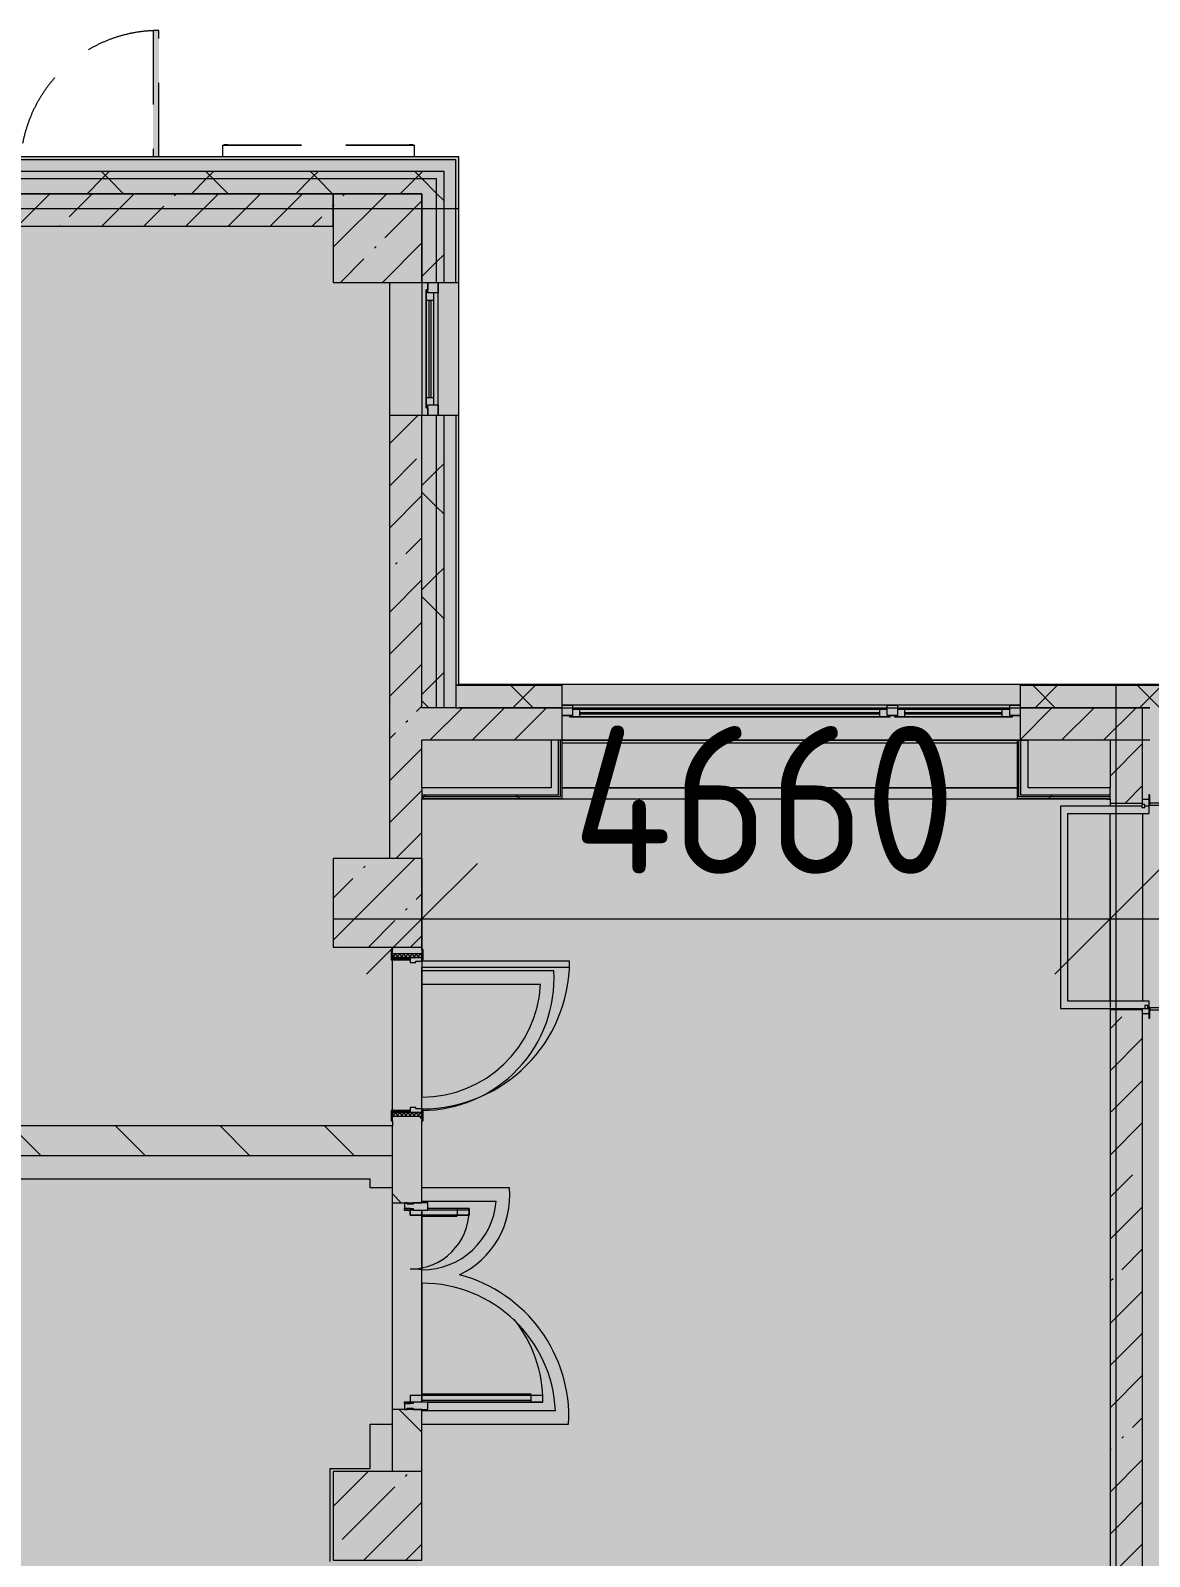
# Model space of a CAD drawing. Header units: millimetres. Extents: x -3917 to 185442, y -8553 to 29000.
# Drawn here: x 89392 to 96968, y 17875 to 28205 of the extents above; entities that cross this region are included whole.
import ezdxf

# ---------------------------------------------------------------- set-up
doc = ezdxf.new("R2010")
doc.units = ezdxf.units.MM
doc.linetypes.add('200_ШТРИХ__ш1_п0_6_', pattern=[800, 500, -300])
for name, color, linetype, lineweight in [('A-ANNO-DIMS', 7, 'Continuous', 9), ('A-ANNO-DIMS-500', 7, 'Continuous', 9), ('A-DETL-MBND-1', 7, '200_ШТРИХ__ш1_п0_6_', 9), ('A-WALL-4', 7, 'Continuous', 5), ('I-WALL-4', 7, 'Continuous', 5), ('S-COLS-4', 7, 'Continuous', 5), ('Оси', 7, 'Continuous', 9)]:
    doc.layers.add(name, color=color, linetype=linetype, lineweight=lineweight)
doc.layers.add('A-DETL-GENF-1', color=7, linetype='Continuous', lineweight=9, true_color=0xc0c0c0, transparency=0.4)
for name, color, linetype, lineweight, true_color in [('A-DETL-GENF-2', 7, 'Continuous', 5, 0xe2e2e2), ('A-DETL-GENF-4', 7, 'Continuous', 5, 0xb7b7b7), ('A-DOOR-1', 7, 'Continuous', 5, 0xaaaaaa), ('A-DOOR-2', 7, 'Continuous', 5, 0xe2e2e2), ('A-DOOR-3', 7, 'Continuous', 5, 0xb7b7b7), ('A-DOOR-FRAM-1', 7, 'Continuous', 5, 0xe2e2e2), ('A-DOOR-FRAM-2', 7, 'Continuous', 5, 0xaaaaaa), ('A-DOOR-FRAM-3', 7, 'Continuous', 5, 0xb7b7b7), ('A-FLOR-1', 7, 'Continuous', 5, 0xb7b7b7), ('A-GLAZ-3', 7, 'Continuous', 5, 0x737373), ('A-GLAZ-CWMG-2', 7, 'Continuous', 5, 0x737373), ('A-WALL-5', 7, 'Continuous', 9, 0x737373), ('A-WALL-6', 7, 'Continuous', 5, 0x737373), ('I-WALL-2', 7, 'Continuous', 5, 0xe7e7e7), ('I-WALL-3', 7, 'Continuous', 9, 0xe7e7e7), ('I-WALL-5', 7, 'Continuous', 5, 0x737373), ('S-COLS-3', 7, 'Continuous', 5, 0x737373)]:
    doc.layers.add(name, color=color, linetype=linetype, lineweight=lineweight, true_color=true_color)
doc.styles.add('ISOCPEUR_2', font='isocpeur.ttf', dxfattribs={"width": 0.9, "height": 1000})
doc.dimstyles.new('ISO-2_0_0_9К_Средний_округл2_2', dxfattribs={"dimscale": 304.8, "dimtxt": 995.981176, "dimasz": 2.46063, "dimexe": 1.968504, "dimexo": 0, "dimgap": 0, "dimtad": 1, "dimdec": 0, "dimrnd": 10, "dimzin": 0, "dimdsep": 46, "dimtxsty": 'ISOCPEUR_2', "dimblk1": 'OBLIQUE', "dimblk2": 'OBLIQUE', "dimsah": 1, "dimcen": 0.09, "dimdle": 1.968504, "dimazin": 0, "dimtfac": 1, "dimtdec": 4, "dimtix": 1, "dimtmove": 0, "dimatfit": 3, "dimfxl": 1, "dimtvp": 1, "dimtolj": 1, "dimtzin": 0, "dimarcsym": 2})
pattern_1 = [(45, (58431.5, 0), (-353.5534, 353.5534), []), (135, (58431.5, 0), (-353.5534, -353.5534), [])]
pattern_2 = [(45, (58431.5, 0), (-285.123, 285.123), []), (45, (58716.64, 0), (-285.123, 285.123), [504.031, -100.806, 16.764, -84.042])]
pattern_3 = [(135, (58431.5, 0), (-353.5534, -353.5534), [])]
pattern_4 = [(45, (58431.5, 0), (-530.33, 530.33), []), (135, (58431.5, 0), (-530.33, -530.33), [])]

# ---------------------------------------------------------------- blocks, each defined once
blk = doc.blocks.new('BSC_Колонна _Прямоугольная - 600х600-V137-2_10_1_птичка')
at = {"layer": 'S-COLS-4'}
h = blk.add_hatch(dxfattribs=at)
h.set_pattern_fill('FP_158', color=256, style=0, pattern_type=2)
h.set_pattern_definition([(45, (-33310, -18150), (-285.123, 285.123), []), (45, (-33024.88, -18150), (-285.123, 285.123), [504.031, -100.806, 16.764, -84.042])])
h.paths.add_polyline_path([(-300, -300), (300, -300), (300, 300), (-300, 300), (-300, 12)])
at = {"layer": 'S-COLS-3'}
for p, q in [((300, 300), (-300, 300)), ((-300, 300), (-300, -300)), ((300, -300), (300, 300)), ((-300, -300), (300, -300))]:
    blk.add_line(p, q, dxfattribs=at)
blk = doc.blocks.new('120_Окно_СКБ_2Ст - 120_Окно_СКБ_2Ст 3100х2500 _мал_створка слева_ 2-22446355-2_10_1_птичка')
at = {"layer": 'A-GLAZ-3'}
for p, q in [((-1550, -127), (-1550, -57)), ((-1550, -57), (-1480, -57)), ((1550, -57), (-1550, -57)), ((-1480, -57), (-1480, -127)), ((650, -87), (-1480, -87)), ((-1480, -87), (-1480, -127)), ((-1430, -137), (-1430, -87)), ((600, -137), (600, -87)), ((650, -127), (650, -57)), ((650, -57), (720, -57)), ((650, -127), (650, -87)), ((720, -57), (720, -127)), ((1480, -87), (720, -87)), ((720, -87), (720, -127)), ((770, -137), (770, -87)), ((1430, -137), (1430, -87)), ((1480, -127), (1480, -57)), ((1480, -57), (1550, -57)), ((1480, -127), (1480, -87)), ((1550, -57), (1550, -127)), ((-1480, -127), (-1550, -127)), ((-1550, -127), (-1500, -127)), ((-1480, -127), (-1500, -127)), ((-1500, -127), (-1500, -137)), ((-1500, -137), (670, -137)), ((670, -137), (-1500, -137)), ((-1430, -107), (600, -107)), ((600, -117), (-1430, -117)), ((720, -127), (650, -127)), ((670, -127), (650, -127)), ((670, -127), (700, -127)), ((670, -137), (670, -127)), ((720, -127), (700, -127)), ((700, -127), (700, -137)), ((700, -137), (1500, -137)), ((1500, -137), (700, -137)), ((770, -107), (1430, -107)), ((1430, -117), (770, -117)), ((1550, -127), (1480, -127)), ((1500, -127), (1480, -127)), ((1500, -127), (1550, -127)), ((1500, -137), (1500, -127))]:
    blk.add_line(p, q, dxfattribs=at)
blk = doc.blocks.new('120_Окно_СКБ_1Ст - 120_Окно_СКБ_1Ст 900х2500_h_-V161-2_10_1_птичка')
at = {"layer": 'A-GLAZ-3'}
for p, q in [((-450, -75), (-450, -5)), ((-450, -5), (-380, -5)), ((450, -5), (-450, -5)), ((-380, -75), (-450, -75)), ((-450, -75), (-400, -75)), ((-380, -75), (-400, -75)), ((-400, -75), (-400, -85)), ((-400, -85), (400, -85)), ((400, -85), (-400, -85)), ((-380, -5), (-380, -75)), ((380, -35), (-380, -35)), ((-380, -35), (-380, -75)), ((-330, -85), (-330, -35)), ((-330, -55), (330, -55)), ((330, -65), (-330, -65)), ((330, -85), (330, -35)), ((380, -75), (380, -5)), ((380, -5), (450, -5)), ((380, -75), (380, -35)), ((450, -75), (380, -75)), ((400, -75), (380, -75)), ((400, -75), (450, -75)), ((400, -85), (400, -75)), ((450, -5), (450, -75))]:
    blk.add_line(p, q, dxfattribs=at)
blk = doc.blocks.new('110_Дверь_СКБ_1Ст_Наружная - ДН-2д_л__ Дверь из подвала ЛК _900 мм в свету_ 3300 фрамуга метал-22954314-2_10_1_птичка')
at = {"layer": 'A-DETL-MBND-1'}
blk.add_hatch(color=256, dxfattribs=at).paths.add_polyline_path([(489.5, 115), (489.5, 970), (449.5, 970), (449.5, 115)])
for p, q in [((489.5, 970), (449.5, 970)), ((449.5, 970), (449.5, 115)), ((489.5, 115), (489.5, 970))]:
    blk.add_line(p, q, dxfattribs=at)
blk.add_arc((489.5, 30), 940, 90, 174.73278, dxfattribs=at)
blk = doc.blocks.new('BSC_Колонна _Прямоугольная - 600х600-V171-2_10_1_птичка')
at = {"layer": 'S-COLS-4'}
h = blk.add_hatch(dxfattribs=at)
h.set_pattern_fill('FP_182', color=256, style=0, pattern_type=2)
h.set_pattern_definition([(45, (-33310, -22300), (-285.123, 285.123), []), (45, (-33024.88, -22300), (-285.123, 285.123), [504.031, -100.806, 16.764, -84.042])])
h.paths.add_polyline_path([(-300, -300), (300, -300), (300, 300), (-300, 300)])
at = {"layer": 'S-COLS-3'}
for p, q in [((300, 300), (-300, 300)), ((-300, 300), (-300, -300)), ((300, -300), (300, 300)), ((-300, -300), (300, -300))]:
    blk.add_line(p, q, dxfattribs=at)
blk = doc.blocks.new('110_Дверь_СКБ_2Ст - Д-1 Лестничная клетка EIS60-V197-2_10_1_птичка')
at = {"layer": 'A-DOOR-2'}
for points in [[(-587.5, 110), (-587.5, 1010), (-637.5, 1010), (-637.5, 110)], [(662.5, 510), (612.5, 510), (612.5, 110), (662.5, 110)], [(712.5, 30), (697.5, 30), (697.5, -110), (712.5, -110)]]:
    blk.add_hatch(color=256, dxfattribs=at).paths.add_polyline_path(points)
h = blk.add_hatch(color=256, dxfattribs=at)
h.paths.add_polyline_path([(712.5, 110), (662.5, 110), (662.5, 60), (652.5, 60), (654.4, 30), (712.5, 30), (712.5, 90.1)])
h.paths.add_polyline_path([(-627.5, 60), (-637.5, 60), (-637.5, 110), (-687.5, 110), (-687.5, 30), (-627.5, 30)])
at = {"layer": 'A-DOOR-FRAM-1'}
for points in [[(-672.5, 110), (-672.5, 118), (-742.5, 118), (-742.5, 110)], [(767.5, 110), (767.5, 118), (697.5, 118), (697.5, 110)], [(-672.5, 30), (-687.5, 30), (-687.5, -110), (-672.5, -110)], [(-672.5, -110), (-742.5, -110), (-742.5, -118), (-672.5, -118)], [(767.5, -118), (767.5, -110), (697.5, -110), (697.5, -118)]]:
    blk.add_hatch(color=256, dxfattribs=at).paths.add_polyline_path(points)
at = {"layer": 'A-DOOR-1'}
for p, q in [((-637.5, 1010), (-637.5, 110)), ((-587.5, 1010), (-637.5, 1010)), ((-587.5, 110), (-587.5, 1010)), ((662.5, 510), (612.5, 510)), ((612.5, 510), (612.5, 110)), ((662.5, 110), (662.5, 510))]:
    blk.add_line(p, q, dxfattribs=at)
for centre, radius, start, end in [((-637.5, 110), 900, 0, 90), ((662.5, 110), 400, 90, 180)]:
    blk.add_arc(centre, radius, start, end, dxfattribs=at)
at = {"layer": 'A-DOOR-3'}
for p, q in [((-637.5, 110), (-587.5, 110)), ((612.5, 110), (662.5, 110))]:
    blk.add_line(p, q, dxfattribs=at)
at = {"layer": 'A-DOOR-FRAM-2'}
for p, q in [((-672.5, 118), (-742.5, 118)), ((-742.5, 118), (-742.5, 110)), ((-672.5, 110), (-672.5, 118)), ((767.5, 118), (697.5, 118)), ((697.5, 118), (697.5, 110)), ((767.5, 110), (767.5, 118))]:
    blk.add_line(p, q, dxfattribs=at)
at = {"layer": 'A-DOOR-FRAM-3'}
for p, q in [((-742.5, 110), (-672.5, 110)), ((-637.5, 110), (-687.5, 110)), ((-687.5, 110), (-687.5, 30)), ((-637.5, 60), (-637.5, 110)), ((662.5, 110), (662.5, 60)), ((712.5, 110), (662.5, 110)), ((697.5, 110), (767.5, 110)), ((712.5, 30), (712.5, 110)), ((-687.5, 30), (-627.5, 30)), ((-672.5, 30), (-687.5, 30)), ((-687.5, 30), (-687.5, -110)), ((-672.5, -110), (-672.5, 30)), ((-627.5, 60), (-637.5, 60)), ((-627.5, 30), (-627.5, 60)), ((662.5, 60), (652.5, 60)), ((652.5, 60), (652.5, 30)), ((652.5, 30), (712.5, 30)), ((712.5, 30), (697.5, 30)), ((697.5, 30), (697.5, -110)), ((712.5, -110), (712.5, 30)), ((-672.5, -110), (-742.5, -110)), ((-742.5, -110), (-742.5, -118)), ((-742.5, -118), (-672.5, -118)), ((-687.5, -110), (-672.5, -110)), ((-672.5, -118), (-672.5, -110)), ((697.5, -110), (712.5, -110)), ((767.5, -110), (697.5, -110)), ((697.5, -110), (697.5, -118)), ((697.5, -118), (767.5, -118)), ((767.5, -118), (767.5, -110))]:
    blk.add_line(p, q, dxfattribs=at)
blk = doc.blocks.new('Указатель_Домовой_Квартальный_По грани - Указатель одинарный-23221565-2_10_1_птичка')
at = {"layer": 'A-DETL-MBND-1'}
for p, q in [((32260, 27430), (32260, 27350)), ((32261, 27430), (32260, 27430)), ((32260, 27430), (32295, 27430)), ((32270, 27432), (32270, 27430)), ((32295, 27432), (32270, 27432)), ((32270, 27432), (32295, 27432)), ((32295, 27432), (32275, 27432)), ((32275, 27432), (32295, 27432)), ((32295, 27432), (33525, 27432)), ((32295, 27430), (33525, 27430)), ((33525, 27432), (33545, 27432)), ((33545, 27432), (33525, 27432)), ((33525, 27432), (33550, 27432)), ((33550, 27432), (33525, 27432)), ((33525, 27430), (33560, 27430)), ((33550, 27430), (33550, 27432)), ((33560, 27430), (33559, 27430)), ((33560, 27350), (33560, 27430))]:
    blk.add_line(p, q, dxfattribs=at)
blk = doc.blocks.new('110_Дверь_СКБ_1Ст_Внутренняя1 - Д-4б _огнестойкая EI 30_-32701367-2_10_1_птичка')
at = {"layer": 'A-DOOR-1'}
h = blk.add_hatch(dxfattribs=at)
h.set_pattern_fill('FP_130', color=256, style=0, pattern_type=2)
h.set_pattern_definition([(135, (1751.41, 164.685), (-14.14214, -14.14214), []), (225, (1751.41, 164.685), (14.14214, -14.14214), [])])
h.paths.add_polyline_path([(562.5, 100), (537.5, 100), (537.5, -100), (562.5, -100)])
at = {"layer": 'A-DOOR-2'}
h = blk.add_hatch(color=256, dxfattribs=at)
h.paths.add_polyline_path([(537.5, 100), (512.5, 100), (512.5, 60), (502.5, 60), (502.5, 20), (537.5, 20)])
h.paths.add_polyline_path([(-477.5, 60), (-487.5, 60), (-487.5, 100), (-512.5, 100), (-512.5, 20), (-477.5, 20)])
at = {"layer": 'A-DOOR-FRAM-1'}
for points in [[(-447.5, 739.6), (-447.5, 1100), (-487.5, 1100), (-487.5, 100), (-447.5, 100), (-447.5, 592.5)], [(-497.5, 100), (-497.5, 108), (-567.5, 108), (-567.5, 100)], [(592.5, 108), (522.5, 108), (522.5, 100), (592.5, 100)], [(-497.5, 20), (-512.5, 20), (-512.5, -100), (-497.5, -100)], [(537.5, 20), (522.5, 20), (522.5, -100), (537.5, -100)], [(-497.5, -108), (-497.5, -100), (-567.5, -100), (-567.5, -108)], [(592.5, -100), (522.5, -100), (522.5, -108), (592.5, -108)]]:
    blk.add_hatch(color=256, dxfattribs=at).paths.add_polyline_path(points)
at = {"layer": 'A-DOOR-FRAM-2'}
h = blk.add_hatch(dxfattribs=at)
h.set_pattern_fill('FP_131', color=256, style=0, pattern_type=2)
h.set_pattern_definition([(45, (-371.384, 164.685), (-14.1421, 14.1421), []), (135, (-371.384, 164.685), (-14.1421, -14.1421), [])])
h.paths.add_polyline_path([(-512.5, 100), (-537.5, 100), (-537.5, -100), (-512.5, -100)])
at = {"layer": 'A-DOOR-3'}
for p, q in [((-487.5, 1100), (-487.5, 100)), ((-447.5, 1100), (-487.5, 1100)), ((-447.5, 100), (-447.5, 1100)), ((-487.5, 100), (-447.5, 100))]:
    blk.add_line(p, q, dxfattribs=at)
blk.add_arc((-487.5, 100), 1000, 360, 90, dxfattribs=at)
at = {"layer": 'A-DOOR-FRAM-3'}
for p, q in [((-497.5, 108), (-567.5, 108)), ((-567.5, 108), (-567.5, 100)), ((-497.5, 100), (-497.5, 108)), ((592.5, 108), (522.5, 108)), ((522.5, 108), (522.5, 100)), ((592.5, 100), (592.5, 108)), ((-567.5, 100), (-497.5, 100)), ((-512.5, 100), (-537.5, 100)), ((-537.5, 100), (-537.5, -100)), ((-487.5, 100), (-512.5, 100)), ((-512.5, 100), (-512.5, 20)), ((-512.5, -100), (-512.5, 100)), ((-497.5, 100), (-512.5, 100)), ((-512.5, 100), (-512.5, 99)), ((-512.5, 99), (-497.5, 99)), ((-512.5, 20), (-477.5, 20)), ((-497.5, 20), (-512.5, 20)), ((-512.5, 20), (-512.5, -100)), ((-497.5, 99), (-497.5, 100)), ((-497.5, -100), (-497.5, 20)), ((-487.5, 60), (-487.5, 100)), ((-477.5, 60), (-487.5, 60)), ((-477.5, 20), (-477.5, 60)), ((512.5, 60), (502.5, 60)), ((502.5, 60), (502.5, 20)), ((502.5, 20), (537.5, 20)), ((512.5, 100), (512.5, 60)), ((537.5, 100), (512.5, 100)), ((537.5, 100), (522.5, 100)), ((522.5, 100), (522.5, 99)), ((522.5, 100), (592.5, 100)), ((522.5, 99), (537.5, 99)), ((537.5, 20), (522.5, 20)), ((522.5, 20), (522.5, -100)), ((537.5, 20), (537.5, 100)), ((562.5, 100), (537.5, 100)), ((537.5, 100), (537.5, -100)), ((537.5, 99), (537.5, 100)), ((537.5, -100), (537.5, 20)), ((562.5, -100), (562.5, 100)), ((-497.5, -100), (-567.5, -100)), ((-567.5, -100), (-567.5, -108)), ((-537.5, -100), (-512.5, -100)), ((-512.5, -100), (-497.5, -100)), ((-497.5, -108), (-497.5, -100)), ((522.5, -100), (537.5, -100)), ((592.5, -100), (522.5, -100)), ((522.5, -100), (522.5, -108)), ((537.5, -100), (562.5, -100)), ((592.5, -108), (592.5, -100)), ((-567.5, -108), (-497.5, -108)), ((522.5, -108), (592.5, -108))]:
    blk.add_line(p, q, dxfattribs=at)
blk = doc.blocks.new('Прямоугольный импост - Импост структурный с накладкой - 160мм Темный-32479175-2_10_1_птичка')
at = {"layer": 'A-GLAZ-CWMG-2'}
for p, q in [((-50, 40), (-50, 140)), ((-50, 140), (0, 140)), ((0, 140), (0, 40)), ((-40, 40), (-50, 40)), ((-50, -17), (-50, 0)), ((-50, 0), (-40, 0)), ((-40, 0), (-40, 40)), ((-10, 40), (-10, 0)), ((0, 40), (-10, 40)), ((-10, 0), (0, 0)), ((0, 0), (0, -17)), ((0, -17), (-50, -17))]:
    blk.add_line(p, q, dxfattribs=at)
blk = doc.blocks.new('Дверь_Витражная_остекление_ - Д-39_л_ Актовый-V252-2_10_1_птичка')
at = {"layer": 'A-DETL-GENF-2'}
for points in [[(650, 593), (650, 920), (605, 920), (605, 20), (650, 20), (650, 140)], [(-615, 40), (-615, 420), (-660, 420), (-660, 140), (-650, 140), (-650, 40), (-660, 40), (-660, 20), (-615, 20)]]:
    blk.add_hatch(color=256, dxfattribs=at).paths.add_polyline_path(points)
at = {"layer": 'A-DETL-GENF-4'}
for p, q in [((596, 840), (596, 100)), ((650, 920), (605, 920)), ((605, 920), (605, 20)), ((650, 920), (605, 920)), ((605, 920), (605, 20)), ((650, 840), (605, 840)), ((640, 840), (640, 100)), ((650, 920), (650, 140)), ((650, 140), (650, 920)), ((-660, 420), (-615, 420)), ((-660, 420), (-660, 140)), ((-615, 420), (-660, 420)), ((-660, 420), (-660, 140)), ((-615, 420), (-615, 20)), ((-615, 20), (-615, 420)), ((-660, 340), (-615, 340)), ((-650, 340), (-650, 140)), ((-606, 340), (-606, 100)), ((-650, 100), (-615, 100)), ((-615, 20), (-650, 20)), ((-650, 20), (-615, 20)), ((650, 100), (605, 100)), ((605, 20), (650, 20)), ((605, 20), (650, 20)), ((650, 40), (650, 20)), ((650, 20), (650, 40))]:
    blk.add_line(p, q, dxfattribs=at)
at = {"layer": 'A-DOOR-3'}
for p, q in [((650, 920), (650, 140)), ((-650, 420), (-650, 140)), ((-650, 20), (-660, 20)), ((-660, 20), (-660, -20)), ((-650, 40), (-650, 20)), ((-650, -20), (-650, 20)), ((650, 40), (650, 20)), ((660, 20), (650, 20)), ((650, 20), (650, -20)), ((660, -20), (660, 20)), ((-660, -20), (-650, -20)), ((650, -20), (660, -20))]:
    blk.add_line(p, q, dxfattribs=at)
for centre, radius, start, end in [((650, 20), 900, 90, 128.5974), ((-650, 20), 400, 360, 90), ((650, 20), 900, 174.8223, 180)]:
    blk.add_arc(centre, radius, start, end, dxfattribs=at)
blk = doc.blocks.new('Прямоугольный импост - Импост структурный с накладкой - 160мм Темный-32479277-2_10_1_птичка')
at = {"layer": 'A-GLAZ-CWMG-2'}
for p, q in [((0, 140), (-50, 140)), ((-50, 140), (-50, 40)), ((0, 40), (0, 140)), ((-50, 40), (-40, 40)), ((-40, 0), (-50, 0)), ((-50, 0), (-50, -17)), ((-40, 40), (-40, 0)), ((-10, 0), (-10, 40)), ((-10, 40), (0, 40)), ((0, 0), (-10, 0)), ((0, -17), (0, 0)), ((-50, -17), (0, -17))]:
    blk.add_line(p, q, dxfattribs=at)
blk = doc.blocks.new('Зашивка приборов отопления22 - Зашивка приборов отопления-33321747-2_10_1_птичка')
at = {"layer": 'A-WALL-6'}
for p, q in [((37288, 26888), (34188, 26888)), ((34188, 26567), (37268, 26567)), ((37268, 26567), (34188, 26567)), ((34188, 26492), (37268, 26492))]:
    blk.add_line(p, q, dxfattribs=at)
blk = doc.blocks.new('DIMBLOCK84-2_10_1_птичка')
at = {"layer": 'A-ANNO-DIMS-500'}
for p, q in [((96702, 22721), (96702, 21591)), ((96702, 22191), (96702, 22721)), ((92042, 22600), (92042, 21591)), ((92042, 22191), (92042, 22600)), ((91442, 22191), (97302, 22191))]:
    blk.add_line(p, q, dxfattribs=at)
at = {"layer": 'A-ANNO-DIMS-500', "lineweight": 20}
for p, q in [((92042, 22191), (92417, 22566)), ((96702, 22191), (97077, 22566)), ((92042, 22191), (91667, 21816)), ((96702, 22191), (96327, 21816))]:
    blk.add_line(p, q, dxfattribs=at)
at = {"layer": 'A-ANNO-DIMS-500', "color": 0, "insert": (93060, 23497), "char_height": 1000, "width": 3148.83, "attachment_point": 1, "line_spacing_factor": 1.149209, "style": 'ISOCPEUR_2'}
blk.add_mtext('4660', dxfattribs=at)
blk = doc.blocks.new('_Oblique')
at = {"color": 0, "linetype": 'ByBlock', "lineweight": -2}
blk.add_line((-0.5, -0.5), (0.5, 0.5), dxfattribs=at)

msp = doc.modelspace()

# ---------------------------------------------------------------- hatches: boundary and pattern name
at = {"layer": 'A-DETL-GENF-1'}
msp.add_hatch(color=256, dxfattribs=at).paths.add_polyline_path([(91606.5, -280), (97191.5, -280), (97191.5, 23777.7), (92291.5, 23777.7), (92291.5, 27350), (62283.5, 27350), (62283.5, 15358), (58163.5, 15358), (58163.5, -280), (90679, -280)])
at = {"layer": 'A-WALL-4'}
h = msp.add_hatch(dxfattribs=at)
h.set_pattern_fill('FP_115', color=256, style=0, pattern_type=2)
h.set_pattern_definition(pattern_1)
h.paths.add_polyline_path([(92141.5, 27200), (92141.5, 27250), (78041.8, 27250), (78041.8, 27200), (92070.3, 27200)])
h.paths.add_polyline_path([(74441.8, 27200), (75341.8, 27200), (75341.8, 27250), (74441.8, 27250)])
h.paths.add_polyline_path([(73056.1, 27200), (73541.8, 27200), (73541.8, 27250), (72120.5, 27250), (72120.5, 27200), (72128.6, 27200)])
h.paths.add_polyline_path([(76241.8, 27200), (77141.8, 27200), (77141.8, 27250), (76241.8, 27250)])
h = msp.add_hatch(dxfattribs=at)
h.set_pattern_fill('FP_115', color=256, style=0, pattern_type=2)
h.set_pattern_definition(pattern_1)
h.paths.add_polyline_path([(91606.5, 27100), (92041.5, 27100), (92041.5, 27200), (78041.8, 27200), (78041.8, 27100), (90679, 27100)])
h.paths.add_polyline_path([(72741.5, 27100), (73541.8, 27100), (73541.8, 27200), (72120.5, 27200), (72120.5, 27100), (72141.5, 27100)])
h.paths.add_polyline_path([(74441.8, 27100), (75341.8, 27100), (75341.8, 27200), (74441.8, 27200)])
h.paths.add_polyline_path([(76541.8, 27100), (77141.8, 27100), (77141.8, 27200), (76241.8, 27200), (76241.8, 27100)])
h = msp.add_hatch(dxfattribs=at)
h.set_pattern_fill('FP_115', color=256, style=0, pattern_type=2)
h.set_pattern_definition(pattern_1)
h.paths.add_polyline_path([(92141.5, 23620), (92141.5, 25600), (92041.5, 25600), (92041.5, 23620), (92070.3, 23620)])
h.paths.add_polyline_path([(92041.5, 26500), (92141.5, 26500), (92141.5, 27200), (92041.5, 27200), (92041.5, 26839.2)])
h = msp.add_hatch(dxfattribs=at)
h.set_pattern_fill('FP_115', color=256, style=0, pattern_type=2)
h.set_pattern_definition(pattern_1)
h.paths.add_polyline_path([(92191.5, 23620), (92191.5, 25600), (92141.5, 25600), (92141.5, 23620)])
h.paths.add_polyline_path([(92141.5, 26500), (92191.5, 26500), (92191.5, 27250), (92141.5, 27250), (92141.5, 26839.2)])
h = msp.add_hatch(dxfattribs=at)
h.set_pattern_fill('FP_115', color=256, style=0, pattern_type=2)
h.set_pattern_definition(pattern_1)
h.paths.add_polyline_path([(92323.6, 23620), (92991.5, 23620), (92991.5, 23770), (92271.5, 23770), (92271.5, 23620), (92291.5, 23620)])
h.paths.add_polyline_path([(97191.5, 23620), (97191.5, 23770), (96091.5, 23770), (96091.5, 23620), (97171.7, 23620)])
at = {"layer": 'I-WALL-2'}
msp.add_hatch(color=256, dxfattribs=at).paths.add_polyline_path([(92966.5, 23079), (92966.5, 23400), (92916.5, 23400), (92916.5, 23079)])
at = {"layer": 'I-WALL-3'}
for points in [[(96096.5, 23029), (96146.5, 23029), (96146.5, 23399), (96096.5, 23399), (96096.5, 23368.5)], [(92966.5, 23029), (92966.5, 23079), (92041.5, 23079), (92041.5, 23029), (92534.1, 23029)], [(96146.5, 23029), (96701.5, 23029), (96701.5, 23079), (96146.5, 23079)]]:
    msp.add_hatch(color=256, dxfattribs=at).paths.add_polyline_path(points)
at = {"layer": 'I-WALL-4'}
h = msp.add_hatch(dxfattribs=at)
h.set_pattern_fill('FP_123', color=256, style=0, pattern_type=2)
h.set_pattern_definition(pattern_2)
h.paths.add_polyline_path([(91441.5, 26880), (91441.5, 27100), (89041.5, 27100), (89041.5, 26880), (90679, 26880)])
h.paths.add_polyline_path([(88441.5, 26880), (88441.5, 27100), (84841.5, 27100), (84841.5, 26880)])
h.paths.add_polyline_path([(84241.5, 26880), (84241.5, 27100), (80941.5, 27100), (80941.5, 26880), (81403.8, 26880)])
h = msp.add_hatch(dxfattribs=at)
h.set_pattern_fill('FP_123', color=256, style=0, pattern_type=2)
h.set_pattern_definition(pattern_2)
h.paths.add_polyline_path([(92041.5, 22600), (92041.5, 25600), (91821.5, 25600), (91821.5, 22600)])
h = msp.add_hatch(dxfattribs=at)
h.set_pattern_fill('FP_123', color=256, style=0, pattern_type=2)
h.set_pattern_definition(pattern_2)
h.paths.add_polyline_path([(92534.1, 23400), (92991.5, 23400), (92991.5, 23620), (92041.5, 23620), (92041.5, 23400), (92368.5, 23400)])
h.paths.add_polyline_path([(96244.1, 23400), (96921.5, 23400), (96921.5, 23620), (96091.5, 23620), (96091.5, 23400)])
h = msp.add_hatch(dxfattribs=at)
h.set_pattern_fill('FP_123', color=256, style=0, pattern_type=2)
h.set_pattern_definition(pattern_2)
h.paths.add_polyline_path([(96701.5, 11200), (96921.5, 11200), (96921.5, 12125), (96701.5, 12125), (96701.5, 11221)])
h.paths.add_polyline_path([(96921.5, 13525), (96921.5, 21575), (96701.5, 21575), (96701.5, 13525)])
h.paths.add_polyline_path([(96921.5, 22975), (96921.5, 23400), (96701.5, 23400), (96701.5, 22975)])
h = msp.add_hatch(dxfattribs=at)
h.set_pattern_fill('FP_227', color=256, style=0, pattern_type=2)
h.set_pattern_definition(pattern_4)
h.paths.add_polyline_path([(92979, 23016.5), (92979, 23029), (92041.5, 23029), (92041.5, 23016.5), (92534.1, 23016.5)])
h = msp.add_hatch(dxfattribs=at)
h.set_pattern_fill('FP_227', color=256, style=0, pattern_type=2)
h.set_pattern_definition(pattern_4)
h.paths.add_polyline_path([(92991.5, 23004), (92991.5, 23016.5), (92041.5, 23016.5), (92041.5, 23004), (92534.1, 23004)])
h = msp.add_hatch(dxfattribs=at)
h.set_pattern_fill('FP_227', color=256, style=0, pattern_type=2)
h.set_pattern_definition(pattern_4)
h.paths.add_polyline_path([(96084, 23004), (96701.5, 23004), (96701.5, 23016.5), (96084, 23016.5)])
h = msp.add_hatch(dxfattribs=at)
h.set_pattern_fill('FP_227', color=256, style=0, pattern_type=2)
h.set_pattern_definition(pattern_4)
h.paths.add_polyline_path([(96244.1, 23016.5), (96701.5, 23016.5), (96701.5, 23029), (96096.5, 23029), (96096.5, 23016.5), (96146.5, 23016.5)])
h = msp.add_hatch(dxfattribs=at)
h.set_pattern_fill('FP_126', color=256, style=0, pattern_type=2)
h.set_pattern_definition(pattern_3)
h.paths.add_polyline_path([(92041.5, 20790), (92041.5, 20855), (91841.5, 20855), (91841.5, 20790)])
h.paths.add_polyline_path([(91841.5, 21955), (92041.5, 21955), (92041.5, 22000), (91841.5, 22000), (91841.5, 21985)])
h = msp.add_hatch(dxfattribs=at)
h.set_pattern_fill('FP_126', color=256, style=0, pattern_type=2)
h.set_pattern_definition(pattern_3)
h.paths.add_polyline_path([(91841.5, 20590), (91841.5, 20790), (89041.5, 20790), (89041.5, 20590), (90679, 20590)])
h = msp.add_hatch(dxfattribs=at)
h.set_pattern_fill('FP_126', color=256, style=0, pattern_type=2)
h.set_pattern_definition(pattern_3)
h.paths.add_polyline_path([(91841.5, 18450), (92041.5, 18450), (92041.5, 18870), (91841.5, 18870)])
h.paths.add_polyline_path([(92041.5, 20270), (92041.5, 20790), (91841.5, 20790), (91841.5, 20270)])
at = {"layer": 'S-COLS-4'}
h = msp.add_hatch(dxfattribs=at)
h.set_pattern_fill('FP_123', color=256, style=0, pattern_type=2)
h.set_pattern_definition(pattern_2)
h.paths.add_polyline_path([(92041.5, 26500), (92041.5, 27100), (91441.5, 27100), (91441.5, 26500), (91606.5, 26500)])

# ---------------------------------------------------------------- linework, layer by layer
at = {"layer": 'A-DETL-MBND-1'}
msp.add_line((96971.5, 23619.7), (96921.5, 23619.7), dxfattribs=at)
at = {"layer": 'A-FLOR-1'}
for p, q in [((96071.5, 23380), (92991.5, 23380)), ((96971.5, 23400), (96921.5, 23400)), ((92991.5, 23079), (96071.5, 23079)), ((92992.5, 23003), (92041.5, 23003)), ((96681.5, 23003), (96071.5, 23003)), ((96916.5, 22954.3), (96364.9, 22954.3)), ((96364.9, 22954.3), (96364.9, 21584.5)), ((96681.5, 23000), (96681.5, 23003)), ((96701.5, 23000), (96681.5, 23000)), ((96963.5, 23000), (96921.5, 23000)), ((96964.9, 22954.3), (96936.5, 22954.3)), ((96964.9, 22904.3), (96964.9, 22954.3)), ((96414.9, 21634.5), (96414.9, 22904.3)), ((96414.9, 22904.3), (96964.9, 22904.3)), ((92041.5, 21865), (92041.5, 21840)), ((92041.5, 20905), (92041.5, 21865)), ((92935.1, 21840), (92041.5, 21840)), ((92041.5, 21750), (92041.5, 20985)), ((92041.5, 21750), (92845.5, 21750)), ((96964.9, 21634.5), (96414.9, 21634.5)), ((96964.9, 21590), (96964.9, 21634.5)), ((96364.9, 21584.5), (96963.5, 21584.5)), ((96920.8, 21550), (96963.5, 21550)), ((91691.5, 20429), (89041.5, 20429)), ((91691.5, 20370), (91691.5, 20429)), ((91841.5, 20370), (91691.5, 20370)), ((92634.4, 20370), (92041.5, 20370)), ((92041.5, 20280), (92544.9, 20280)), ((92041.5, 20220), (92041.5, 19815)), ((92041.5, 18920), (92041.5, 20220)), ((92041.5, 19725), (92041.5, 18920)), ((92945.6, 18860), (92041.5, 18860)), ((91691.5, 18470), (91691.5, 18770)), ((91691.5, 18770), (91841.5, 18770)), ((92041.5, 18770), (93035.3, 18770)), ((91421.5, 17840), (91421.5, 18470)), ((91421.5, 18470), (91691.5, 18470))]:
    msp.add_line(p, q, dxfattribs=at)
for centre, radius, start, end in [((92041.5, 21790), 895, 270, 3.20255), ((92041.5, 21790), 805, 270, 357.15183), ((92041.5, 20320), 595, 295.28402, 4.82046), ((92041.5, 20320), 505, 270, 355.45696), ((92041.5, 18820), 995, 357.1196, 75.20242), ((92041.5, 18820), 905, 2.53324, 90)]:
    msp.add_arc(centre, radius, start, end, dxfattribs=at)
at = {"layer": 'A-WALL-4'}
msp.add_line((100341.5, 23778), (92291.5, 23778), dxfattribs=at)
at = {"layer": 'A-WALL-5'}
for p, q in [((92271.5, 27330), (78041.8, 27330)), ((92271.5, 26500), (92271.5, 27330)), ((92191.5, 27250), (78041.8, 27250)), ((92141.5, 27200), (78041.8, 27200)), ((92141.5, 26500), (92141.5, 27200)), ((92191.5, 26500), (92191.5, 27250)), ((91441.5, 27100), (89041.5, 27100)), ((92041.5, 23620), (92041.5, 25600)), ((92141.5, 23620), (92141.5, 25600)), ((92191.5, 23620), (92191.5, 25600)), ((92271.5, 25600), (92271.5, 23620)), ((92291.5, 23770), (92271.5, 23770)), ((92291.5, 23773), (92274.7, 23773)), ((92291.5, 23778), (92291.5, 23773)), ((92991.5, 23773), (92292.5, 23773)), ((92991.5, 23770), (92293.1, 23770)), ((98236.5, 23773), (96091.5, 23773)), ((98233.5, 23770), (96091.5, 23770)), ((92991.5, 23620), (92291.5, 23620)), ((96921.5, 23620), (96091.5, 23620)), ((92966.5, 23029), (92966.5, 23400)), ((92979, 23016.5), (92979, 23400)), ((96084, 23016.5), (96084, 23399)), ((96096.5, 23029), (96096.5, 23399)), ((92041.5, 23079), (92041.5, 23004)), ((96701.5, 23004), (96701.5, 23079)), ((92966.5, 23029), (92041.5, 23029)), ((92979, 23016.5), (92041.5, 23016.5)), ((96701.5, 23016.5), (96084, 23016.5)), ((96701.5, 23029), (96096.5, 23029))]:
    msp.add_line(p, q, dxfattribs=at)
at = {"layer": 'A-WALL-6'}
for p, q in [((92291.5, 27350), (78041.8, 27350)), ((92291.5, 23778), (92291.5, 27350)), ((89041.5, 27100), (92041.5, 27100)), ((92041.5, 27100), (92041.5, 25600)), ((92041.5, 26500), (92291.5, 26500)), ((92291.5, 25600), (92041.5, 25600)), ((92991.5, 23620), (92991.5, 23777.7)), ((96091.5, 23777.7), (96091.5, 23620)), ((92271.5, 23620), (96971.5, 23620)), ((96916.5, 22965), (96916.5, 22945)), ((96936.5, 22965), (96916.5, 22965)), ((96916.5, 22945), (96936.5, 22945)), ((96936.5, 22945), (96936.5, 22965)), ((96956.5, 21605), (96936.5, 21605)), ((96936.5, 21605), (96936.5, 21585)), ((96956.5, 21585), (96956.5, 21605)), ((96936.5, 21585), (96956.5, 21585))]:
    msp.add_line(p, q, dxfattribs=at)
at = {"layer": 'I-WALL-5'}
for p, q in [((91441.5, 26880), (91441.5, 27100)), ((89241.5, 26880), (91441.5, 26880)), ((91821.5, 26500), (91821.5, 22600)), ((92041.5, 25600), (91821.5, 25600)), ((92271.5, 23620), (92041.5, 23620)), ((92991.5, 23400), (92991.5, 23620)), ((96091.5, 23620), (96091.5, 23400)), ((96921.5, 22965), (96921.5, 23620)), ((92041.5, 23079), (92041.5, 23400)), ((96921.5, 23400), (92041.5, 23400)), ((92916.5, 23400), (92916.5, 23079)), ((92991.5, 23004), (92991.5, 23400)), ((96071.5, 23399), (96071.5, 23004)), ((96146.5, 23399), (96071.5, 23399)), ((96146.5, 23079), (96146.5, 23399)), ((96701.5, 23400), (96701.5, 23079)), ((92916.5, 23079), (92041.5, 23079)), ((96701.5, 23079), (96146.5, 23079)), ((92041.5, 22600), (92041.5, 23004)), ((92041.5, 23004), (92991.5, 23004)), ((96071.5, 23004), (96701.5, 23004)), ((96701.5, 23004), (96701.5, 22954.3)), ((96701.5, 22975), (96921.5, 22975)), ((96701.5, 21634.5), (96701.5, 22904.3)), ((96921.5, 22904.3), (96921.5, 21634.5)), ((91841.5, 22000), (91841.5, 21985)), ((91841.5, 20895), (91841.5, 21915)), ((92041.5, 21985), (92041.5, 22000)), ((96701.5, 21584.5), (96701.5, 13518)), ((96921.5, 21575), (96701.5, 21575)), ((96921.5, 11200), (96921.5, 21584.5)), ((91841.5, 20790), (89241.5, 20790)), ((91841.5, 20825), (91841.5, 20790)), ((91841.5, 18450), (91841.5, 20790)), ((92041.5, 20790), (92041.5, 20825)), ((92041.5, 20270), (92041.5, 20790)), ((89041.5, 20590), (91841.5, 20590)), ((91841.5, 20270), (92041.5, 20270)), ((92041.5, 18870), (91841.5, 18870)), ((92041.5, 18450), (92041.5, 18870))]:
    msp.add_line(p, q, dxfattribs=at)
at = {"layer": 'S-COLS-3'}
for p, q in [((92041.5, 27100), (91441.5, 27100)), ((91441.5, 27100), (91441.5, 26500)), ((92041.5, 26500), (92041.5, 27100)), ((91441.5, 26500), (92041.5, 26500))]:
    msp.add_line(p, q, dxfattribs=at)
at = {"layer": 'Оси'}
for p, q in [((79791.5, 27000), (92291.5, 27000)), ((96741.5, 11277.7), (96741.5, 23777.7))]:
    msp.add_line(p, q, dxfattribs=at)

# ---------------------------------------------------------------- block references
at = {"layer": 'A-DETL-MBND-1'}
for name, p in [('110_Дверь_СКБ_1Ст_Наружная - ДН-2д_л__ Дверь из подвала ЛК _900 мм в свету_ 3300 фрамуга метал-22954314-2_10_1_птичка', (89772, 27235)), ('Указатель_Домовой_Квартальный_По грани - Указатель одинарный-23221565-2_10_1_птичка', (58431.5, 0))]:
    msp.add_blockref(name, p, dxfattribs=at)
at = {"layer": 'A-DOOR-3'}
for name, p, rotation in [('110_Дверь_СКБ_2Ст - Д-1 Лестничная клетка EIS60-V197-2_10_1_птичка', (97081.5, 22287.5), 269.9999999999999), ('110_Дверь_СКБ_1Ст_Внутренняя1 - Д-4б _огнестойкая EI 30_-32701367-2_10_1_птичка', (91941.5, 21417.5), 270), ('Дверь_Витражная_остекление_ - Д-39_л_ Актовый-V252-2_10_1_птичка', (91941.5, 19570), 269.9999999999996)]:
    msp.add_blockref(name, p, dxfattribs=dict(at, rotation=rotation))
at = {"layer": 'A-GLAZ-3', "rotation": 269.9999999999999}
msp.add_blockref('120_Окно_СКБ_1Ст - 120_Окно_СКБ_1Ст 900х2500_h_-V161-2_10_1_птичка', (92156.5, 26050), dxfattribs=at)
at = {"layer": 'A-GLAZ-3'}
msp.add_blockref('120_Окно_СКБ_2Ст - 120_Окно_СКБ_2Ст 3100х2500 _мал_створка слева_ 2-22446355-2_10_1_птичка', (94541.5, 23695), dxfattribs=at)
at = {"layer": 'A-GLAZ-CWMG-2', "extrusion": (0, 0, -1), "rotation": 90.00000000000041}
msp.add_blockref('Прямоугольный импост - Импост структурный с накладкой - 160мм Темный-32479175-2_10_1_птичка', (-91941.5, 20270), dxfattribs=at)
at = {"layer": 'A-GLAZ-CWMG-2', "rotation": 269.9999999999996}
msp.add_blockref('Прямоугольный импост - Импост структурный с накладкой - 160мм Темный-32479277-2_10_1_птичка', (91941.5, 18870), dxfattribs=at)
at = {"layer": 'A-WALL-6'}
msp.add_blockref('Зашивка приборов отопления22 - Зашивка приборов отопления-33321747-2_10_1_птичка', (58803.7, -3488.4), dxfattribs=at)
at = {"layer": 'S-COLS-3'}
for name, p in [('BSC_Колонна _Прямоугольная - 600х600-V171-2_10_1_птичка', (91741.5, 22300)), ('BSC_Колонна _Прямоугольная - 600х600-V137-2_10_1_птичка', (91741.5, 18150))]:
    msp.add_blockref(name, p, dxfattribs=at)

# ---------------------------------------------------------------- dimensions: what is measured, and where the dimension line sits
at = {"layer": 'A-ANNO-DIMS'}
dim = msp.add_linear_dim(base=(96701.5, 22191), p1=(92041.5, 22600), p2=(96701.5, 22721.3), dimstyle='ISO-2_0_0_9К_Средний_округл2_2', override={"dimpost": '<>', "dimfxl": 4661.578965}, dxfattribs=at)
dim.commit()
dim.dimension.update_dxf_attribs({"geometry": 'DIMBLOCK84-2_10_1_птичка', "text_midpoint": (94371.5, 22691)})

doc.saveas('drawing.dxf')
